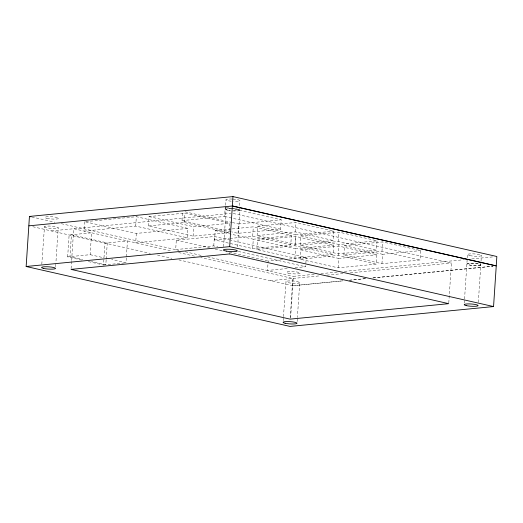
<?xml version="1.0" encoding="UTF-8"?>
<svg xmlns="http://www.w3.org/2000/svg" width="523" height="523" viewBox="0 0 523 523"><rect width="100%" height="100%" fill="white"/><g stroke="black" fill="none" stroke-linecap="round" stroke-linejoin="round"><path stroke-width="0.39" stroke-dasharray="2.62 1.96" d="M41.801 264.246L44.494 226.537A6.989 1.131 3.8 0 1 56.164 226.786L58.23 227.747L55.909 262.703M55.634 266.769L55.85 263.52M67.663 256.878L69.121 234.99L91.603 232.794L90.146 254.681L67.663 256.878L82 260.134M71.089 268.574L71.573 261.258M71.625 260.447L73.736 228.741L172.204 251.099M84.798 221.726L84.177 231.107L135.725 226.08L187.247 237.782L187.875 228.401L136.346 216.699L84.798 221.726L136.32 233.428L187.875 228.401M88.374 261.578L103.508 265.017L103.94 258.532M103.992 257.721L104.96 243.123L127.442 240.933L126.363 257.146M106.143 259.924L105.816 264.788L91.479 261.533M106.195 259.114L107.274 242.901L71.429 234.762L69.977 256.649L82.719 259.545M126.311 257.957L125.991 262.821L111.654 259.565M135.725 226.08L136.346 216.699M136.32 233.428L135.699 242.809L187.247 237.782M148.382 225.982L149.003 216.6L184.867 213.103L229.669 223.275L229.041 232.657L193.183 236.154L148.382 225.982L184.24 222.484L229.041 232.657M230.244 240.096L214.404 236.501L176.303 240.214L175.682 249.595L213.783 245.882L217.745 246.778M230.918 231.722L182.017 220.614L182.638 211.233M184.24 222.484L184.867 213.103M193.183 236.154L193.804 226.773L229.669 223.275M213.783 245.882L214.404 236.501M232.225 228.911L253.302 226.851L291.389 235.5L290.762 244.882L252.661 248.595L214.58 239.952L215.201 230.571L231.414 228.989M182.017 220.614L224.602 216.463L225.223 207.082M225.361 209.154L225.563 206.023M225.616 205.245L225.982 199.773M223.609 246.666L226.093 209.265M239.305 210.056L239.926 200.675M238.017 233.33L238.645 223.955L281.23 219.797L280.603 229.179L238.017 233.33L231.709 231.898M237.579 246.902L240.005 210.311M229.983 238.449L252.681 236.233L253.302 226.851M252.661 248.595L253.282 239.214L291.389 235.5M257.107 235.579L257.728 226.198L295.835 222.484L333.916 231.133L333.288 240.515L295.188 244.228L257.107 235.579L295.207 231.866L333.288 240.515M256.852 249.491L257.473 240.109L295.573 236.396L333.661 245.039L333.033 254.42L294.933 258.14L256.852 249.491L294.952 245.777L333.033 254.42M282.74 259.65L268.149 261.069L267.528 270.45L288.604 268.397M283.185 320.704L283.401 317.448M283.453 316.637L286.016 281.4A6.989 1.131 3.8 0 1 297.679 281.649L299.718 282.577L297.397 317.539M295.207 231.866L295.835 222.484M290.173 318.324L292.821 278.484L200.767 257.584M294.952 245.777L295.573 236.396M295.188 244.228L295.809 234.847L333.916 231.133M290.638 317.474L293.338 276.353L314.421 274.3M294.933 258.14L295.554 248.758L333.661 245.039M300.274 245.241L300.895 235.866L338.996 232.147L377.083 240.796L376.455 250.177L338.355 253.89L300.274 245.241L338.374 241.528L376.455 250.177M300.065 259.192L300.692 249.811L338.793 246.091L376.874 254.74L376.253 264.122L338.146 267.835L300.065 259.192L338.172 255.472L376.253 264.122M297.123 321.606L297.345 318.35M295.09 267.763L305.628 266.737L306.256 257.355L231.035 240.273M338.374 241.528L338.996 232.147M338.172 255.472L338.976 244.509L377.083 240.796M338.146 267.835L338.773 258.454L376.874 254.74M343.873 255.041L344.494 245.66L382.594 241.94L420.675 250.589L420.054 259.97L381.953 263.684L343.873 255.041L381.973 251.321L420.054 259.97M381.973 251.321L382.594 241.94M381.953 263.684L382.575 254.302L420.675 250.589M448.793 302.85L451.441 263.01L232.349 213.266M464.28 303.039L464.496 299.784M464.555 298.973L467.484 254.662M478.336 302.314L481.402 255.446M480.82 264.913L479.885 265.423A6.989 1.131 3.8 0 1 470.36 265.22L466.856 264.043L468.634 263.344A6.989 1.131 3.8 0 1 478.48 263.893L480.781 264.828M466.856 264.043L467.81 263.507A6.989 1.131 3.8 0 1 478.774 263.984L479.885 264.292M480.637 265.109L480.036 265.351A6.989 1.131 3.8 0 1 469.157 264.978L467.189 264.357M44.285 226.845L46.299 227.747A6.989 1.131 3.8 0 0 57.961 227.995L58.23 227.747M299.718 282.577L299.483 282.858A6.989 1.131 3.8 0 1 287.813 282.61L285.774 281.675M51.319 230.924L230.735 213.423M214.58 239.952L229.172 238.527M103.508 265.017L125.18 262.899M289.226 259.016L306.256 257.355M320.906 273.666L337.93 272.006M344.415 271.372L464.417 259.67M471.713 258.957L492.797 256.898M270.411 280.668L319.527 275.876M326.81 275.17L342.996 273.588M350.279 272.882L451.441 263.01M292.717 285.735L342.97 280.831L292.743 285.761L178.958 259.931M349.449 280.204L366.473 278.543L349.495 280.23M372.958 277.909L492.914 266.207M373.01 277.935L493.012 266.233M231.696 208.592A6.989 1.131 3.8 0 0 226.799 209.886L228.845 210.357A6.989 1.131 3.8 0 0 230.525 210.579M226.014 207.258L281.23 219.797M224.602 216.463L280.603 229.179M344.494 245.66L382.575 254.302M300.895 235.866L338.976 244.509M257.728 226.198L295.809 234.847M185.005 211.776L231.545 222.34M232.33 222.517L238.645 223.955M252.681 236.233L290.762 244.882M300.692 249.811L338.773 258.454M215.201 230.571L253.282 239.214M257.473 240.109L295.554 248.758M149.003 216.6L193.804 226.773M238.331 251.452L305.628 266.737M176.303 240.214L209.56 247.765M215.103 249.026L222.229 250.641M229.355 252.263L268.149 261.069M31.831 216.973L54.882 222.21M61.243 223.654L178.879 250.367M185.181 251.753L201.93 255.597M207.494 256.865L293.338 276.353M178.552 252.537L195.216 256.322M32.779 226.714L150.349 253.407M157.475 255.047L171.819 258.284M90.146 254.681L103.685 257.761M227.518 210.109L227.806 210.194A6.989 1.131 3.8 0 0 230.806 210.717M232.591 210.887A6.989 1.131 3.8 0 0 239.305 209.69L237.259 209.122A6.989 1.131 3.8 0 0 232.33 208.474M233.513 208.69A6.989 1.131 3.8 0 1 236.926 209.102L238.37 209.429A6.989 1.131 3.8 0 1 232.938 210.769M227.4 210.083A6.989 1.131 3.8 0 1 225.779 208.795A6.989 1.131 3.8 0 1 231.728 208.435M232.957 199.093A6.989 1.131 3.8 0 1 239.92 200.623A6.989 1.131 3.8 0 1 233.559 201.388M231.146 201.198A6.989 1.131 3.8 0 1 226.008 199.675A6.989 1.131 3.8 0 1 232.349 199.054M469.778 255.597A6.989 1.131 3.8 0 0 481.265 255.727A6.989 1.131 3.8 0 0 472.282 253.838A6.989 1.131 3.8 0 0 469.778 255.597M288.415 273.196A6.989 1.131 3.8 0 0 300.078 273.444A6.989 1.131 3.8 0 0 291.54 271.509A6.989 1.131 3.8 0 0 288.415 273.196M46.926 218.366A6.989 1.131 3.8 0 0 58.589 218.614A6.989 1.131 3.8 0 0 50.051 216.672A6.989 1.131 3.8 0 0 46.926 218.366"/><path stroke-width="0.78" d="M28.915 225.838L232.362 205.997L496.255 265.913L493.555 306.563L290.043 326.417L26.15 266.495L29.445 216.437L232.957 196.583L496.85 256.505L496.229 265.887L232.336 205.964L232.957 196.583M26.15 266.495L229.662 246.647L232.362 205.997M229.662 246.647L493.555 306.563M29.445 216.437L31.034 216.797M229.649 253.917L71.03 269.391L290.121 319.135L448.741 303.667L229.649 253.917M43.625 268.43A6.989 1.131 3.8 0 0 55.294 268.672A6.989 1.131 3.8 0 0 46.756 266.737A6.989 1.131 3.8 0 0 43.625 268.43M226.472 251.132A6.989 1.131 3.8 0 0 237.305 250.962A6.989 1.131 3.8 0 0 227.27 249.229A6.989 1.131 3.8 0 0 226.472 251.132M466.215 305.595A6.989 1.131 3.8 0 0 477.878 305.844A6.989 1.131 3.8 0 0 469.34 303.909A6.989 1.131 3.8 0 0 466.215 305.595M285.113 323.26A6.989 1.131 3.8 0 0 296.783 323.508A6.989 1.131 3.8 0 0 288.245 321.567A6.989 1.131 3.8 0 0 285.113 323.26"/></g></svg>
